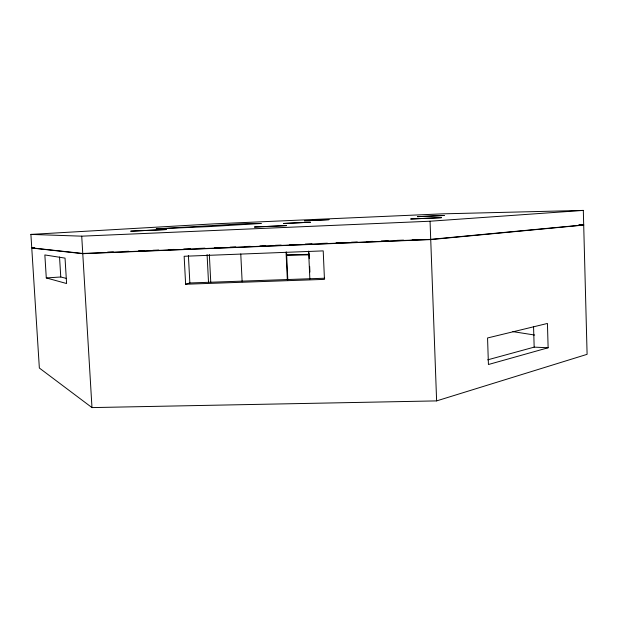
<?xml version="1.0" encoding="UTF-8"?>
<svg xmlns="http://www.w3.org/2000/svg" width="618" height="618" viewBox="0 0 618 618"><rect width="100%" height="100%" fill="white"/><g stroke="black" fill="none" stroke-linecap="round" stroke-linejoin="round"><path stroke-width="0.93" d="M583.701 225.091L430.731 239.591L82.773 253.689L31.765 248.034L39.351 368.027L91.982 407.594L436.617 400.897L587.1 354.33L583.701 225.091L578.911 225.114M185.632 284.234L324.458 279.375L323.214 250.885L184.149 256.277L185.632 284.234L189.85 282.967L324.689 278.231M548.127 347.764L488.429 364.512L487.556 337.969L547.432 323.453L548.127 347.764L534.168 347.131L487.679 359.846M430.715 239.359L583.701 224.906L583.315 210.406L442.256 213.859L213.813 223.863L30.9 234.407L31.75 247.864L82.758 253.465L430.715 239.359L430.058 221.221L583.315 210.406M32.708 247.795L34.623 247.663M32.723 247.972L34.639 247.833M46.288 277.93L66.59 283.523L65.037 258.123L44.851 254.94L46.288 277.93L60.765 276.995L66.188 278.363M30.9 234.407L81.723 236.169L430.058 221.221M107.586 252.121L113.372 251.881M123.013 251.495L128.799 251.256M138.44 250.862L144.226 250.63M152.901 250.282L158.687 250.043M168.328 249.649L174.106 249.417M183.747 249.023L190.498 248.753M198.208 248.436L204.96 248.166M214.601 247.772L220.387 247.54M230.027 247.146L235.806 246.914M244.489 246.559L250.267 246.327M259.908 245.933L265.694 245.701M275.334 245.307L281.12 245.076M289.796 244.72L296.547 244.45M305.222 244.095L311.966 243.824M320.649 243.469L327.393 243.198M336.068 242.843L342.82 242.573M351.495 242.217L357.281 241.986M366.922 241.592L372.708 241.36M381.383 241.005L388.135 240.734M396.81 240.379L403.554 240.108M412.229 239.753L418.981 239.483M286.327 254.832L309.379 254.322M286.404 255.342L309.44 254.84M578.904 224.929L583.701 224.906M512.894 331.627L534.686 335.041M59.537 256.972L60.765 276.995M81.723 236.169L82.758 253.465M82.773 253.689L91.982 407.594M188.397 255.435L189.85 282.967M209.332 254.508L210.761 282.326M207.084 254.539L208.513 282.31M240.773 253.983L242.14 281.8M286.528 252.051L287.818 279.969M286.057 252.09L287.339 279.854M309.054 252.909L309.309 258.672M309.657 266.358L309.912 272.121M308.614 251.109L309.857 279.027M430.731 239.591L436.617 400.897M533.566 326.883L534.168 347.131M310.352 222.217L283.592 223.477L310.352 222.217M328.969 219.653L304.411 220.788L328.969 219.653M444.18 215.481L417.444 216.663L444.18 215.481M441.383 217.667L410.761 218.996L441.383 217.667M166.203 229.541L130.815 231.171L166.203 229.541M286.505 225.601L254.508 227.015L286.505 225.601M261.097 223.469L209.463 226.582L156.23 228.892L244.311 223.67L261.097 223.469"/></g></svg>
